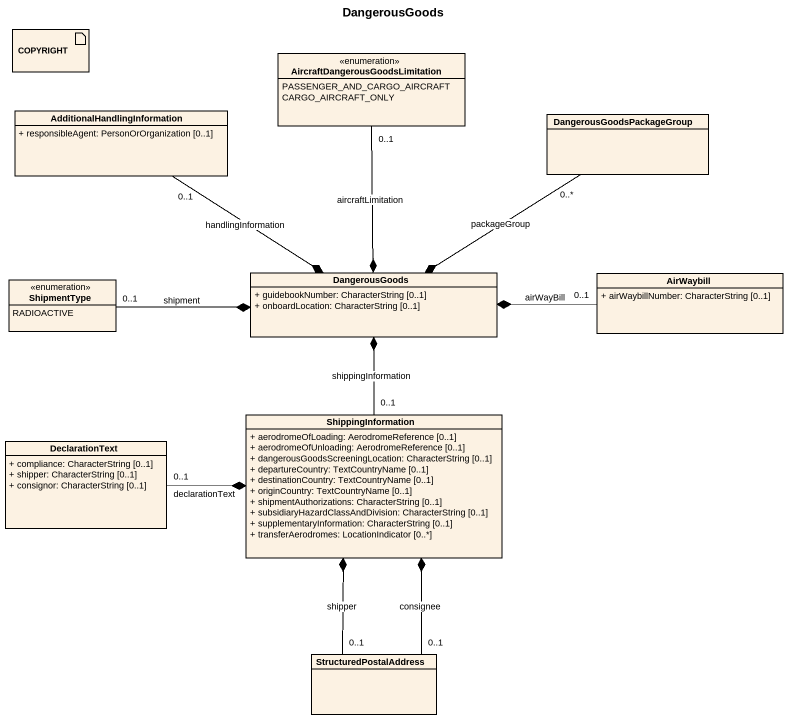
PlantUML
@startuml
title DangerousGoods
allowmixing
hide circle
hide empty members
skinparam classAttributeIconSize 0
artifact COPYRIGHT #FCF2E3
enum "AircraftDangerousGoodsLimitation" as AircraftDangerousGoodsLimita {
  PASSENGER_AND_CARGO_AIRCRAFT
  CARGO_AIRCRAFT_ONLY
}
class "AdditionalHandlingInformation" as AdditionalHandlingInformatio {
  + responsibleAgent: PersonOrOrganization [0..1]
}
class DangerousGoodsPackageGroup
enum ShipmentType {
  RADIOACTIVE
}
class DangerousGoods #FCF2E3 {
  + guidebookNumber: CharacterString [0..1]
  + onboardLocation: CharacterString [0..1]
}
class AirWaybill {
  + airWaybillNumber: CharacterString [0..1]
}
class DeclarationText {
  + compliance: CharacterString [0..1]
  + shipper: CharacterString [0..1]
  + consignor: CharacterString [0..1]
}
class ShippingInformation {
  + aerodromeOfLoading: AerodromeReference [0..1]
  + aerodromeOfUnloading: AerodromeReference [0..1]
  + dangerousGoodsScreeningLocation: CharacterString [0..1]
  + departureCountry: TextCountryName [0..1]
  + destinationCountry: TextCountryName [0..1]
  + originCountry: TextCountryName [0..1]
  + shipmentAuthorizations: CharacterString [0..1]
  + subsidiaryHazardClassAndDivision: CharacterString [0..1]
  + supplementaryInformation: CharacterString [0..1]
  + transferAerodromes: LocationIndicator [0..*]
}
class StructuredPostalAddress
DangerousGoods *-up- "0..1" AircraftDangerousGoodsLimita : aircraftLimitation
DangerousGoods *-up- "0..1" AdditionalHandlingInformatio : handlingInformation
DangerousGoods *-up- "0..*" DangerousGoodsPackageGroup : packageGroup
DangerousGoods *-left- "0..1" ShipmentType : shipment
DangerousGoods *-right- "0..1" AirWaybill : airWayBill
DangerousGoods *-- "0..1" ShippingInformation : shippingInformation
ShippingInformation *-left- "0..1" DeclarationText : declarationText
ShippingInformation *-- "0..1" StructuredPostalAddress : shipper
ShippingInformation *-- "0..1" StructuredPostalAddress : consignee
@enduml
